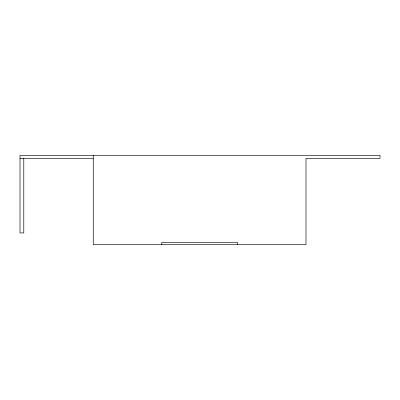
<?xml version="1.0" encoding="UTF-8"?>
<svg xmlns="http://www.w3.org/2000/svg" width="400" height="400" viewBox="0 0 400 400"><rect width="100%" height="100%" fill="white"/><g stroke="black" fill="none" stroke-linecap="round" stroke-linejoin="round"><path stroke-width="0.6" d="M20 158.36L93.25 158.36M237.475 244.67L237.475 242.395L161.765 242.395L161.765 244.67M93.25 155.33L93.25 244.67L305.995 244.67L305.995 158.36L380 158.36L380 155.33L20 155.33L20 232.935L23.785 232.935L23.785 158.36"/></g></svg>
